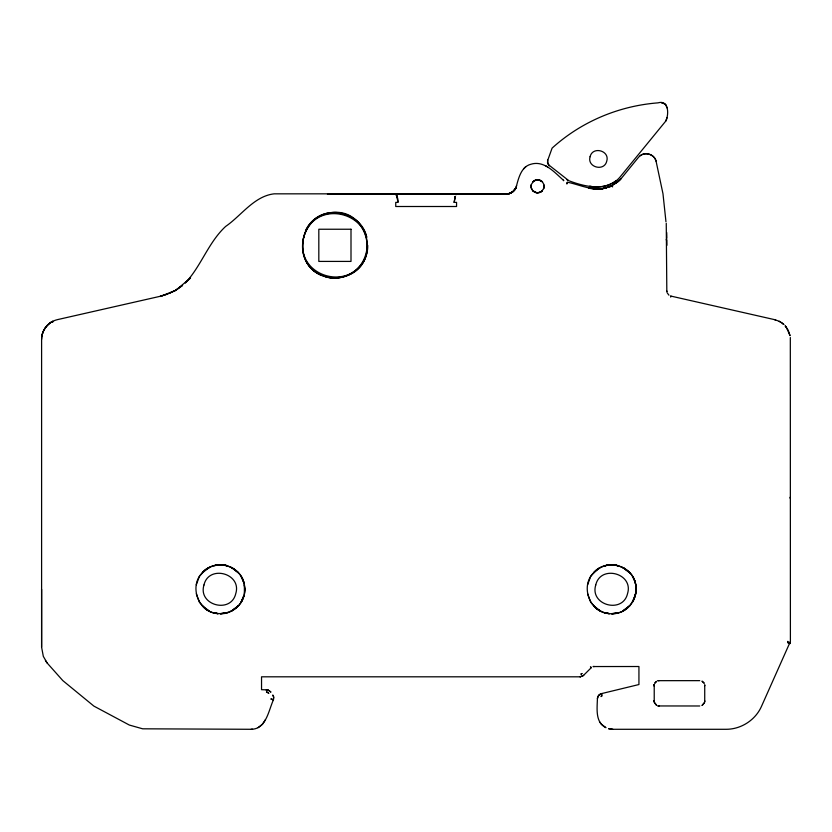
<?xml version="1.0" encoding="UTF-8"?>
<svg xmlns="http://www.w3.org/2000/svg" width="832" height="832" viewBox="0 0 832 832"><rect width="100%" height="100%" fill="white"/><g stroke="black" fill="none" stroke-linecap="round" stroke-linejoin="round"><path stroke-width="1.25" d="M273.385 699.868L271.045 699.005L273.385 699.868L273.686 697.081L272.875 695.198L273.686 697.081L273.395 699.951C268.601 710.289 266.261 729.248 251.118 729.29L142.667 728.811L129.334 725.046L93.891 706.108L62.826 680.618L47.07 662.917L43.316 656.344L41.6 647.192L41.6 589.274M666.91 291.075L666.827 292.053L666.255 223.309M266.5 689.686L266.5 690.695L266.5 689.853L267.914 689.884L270.795 691.985L267.914 689.884L261.539 689.686L261.539 676.811L580.05 676.811L583.076 675.844L591.427 667.534L590.45 666.869L591.209 667.701M666.91 245.326L666.89 239.793L666.141 239.793M397.592 198.089L396.625 195.426L398.018 202.374L395.741 202.374L395.741 206.502L456.56 206.502L456.56 202.374L454.126 202.374L455.27 196.529L454.126 202.374M790.317 337.542L790.4 641.462L761.374 706.618C755.279 720.148 741.031 729.3 726.201 729.29L612.851 729.29L608.629 728.707L612.851 729.29M41.6 647.192L41.6 339.414C41.558 331.906 46.02 324.657 52.749 321.318L52.749 322.223M243.974 582.951C240.022 564.751 214.167 558.49 202.28 572.811C188.51 586.466 198.734 612.851 218.098 613.642L213.658 612.81L218.098 613.642M635.274 582.951C631.322 564.751 605.467 558.49 593.57 572.811C579.81 586.466 590.023 612.851 609.388 613.642L604.958 612.81L609.388 613.642M599.726 721.978L601.442 724.256L605.966 727.678C595.026 722.498 597.189 708.386 597.407 698.651L598.749 695.178L601.349 693.649L638.934 684.538L638.934 666.515L593.029 666.546L594.402 666.515M666.994 117.738L665.829 121.004L620.932 175.937C608.306 192.431 585.198 186.971 568.838 180.71L548.215 164.518L547.529 160.857L552.094 148.127C581.204 121.711 618.758 105.924 657.914 102.866C667.566 99.996 668.699 110.822 666.994 117.738L666.921 117.738M635.69 593.778L632.445 602.16C637.291 594.568 637.291 584.002 632.445 576.41C641.16 589.41 633.568 609.159 618.342 612.81M654.139 685.714L654.222 684.778L654.222 701.844L654.139 700.918M704.818 700.918L704.725 701.844L704.725 684.778L704.818 685.714M790.4 641.462L789.89 643.562M41.6 339.414C41.652 331.895 46.062 324.74 52.749 321.318M347.069 275.714C382.398 263.068 367.546 206.045 330.158 212.846C298.189 215.758 292.105 265.044 322.421 275.673C285.938 260.718 303.784 204.256 342.358 213.429M367.734 245.326C368.337 267.301 343.658 284.43 323.419 276.016M666.827 118.674L665.829 121.004M601.494 694.294L601.942 696.114L600.985 696.561C604.417 692.037 597.085 694.075 597.407 698.651M670.914 296.098L670.696 297.076L670.644 296.026L774.623 319.654L779.168 321.266M774.613 319.696L775.674 319.925M41.943 335.691C43.399 327.912 49.66 321.391 57.377 319.654L160.077 296.327L168.074 293.873L160.118 296.494L175.687 290.389L182.582 285.386L175.604 290.243L169.146 293.353L175.687 290.389L190.57 277.909L185.318 282.984C201.24 266.074 208.302 242.497 225.628 226.439C241.197 215.81 254.062 196.144 274.123 193.835L506.615 193.835C510.775 194.158 514.582 191.121 516.225 187.429C514.478 191.121 510.765 193.846 506.615 193.877C511.118 194.126 515.861 190.32 516.568 185.578C518.742 177.486 521.518 166.639 530.826 164.268C544.107 160.056 554.559 172.474 563.326 180.138L563.649 180.617L563.326 180.138M196.31 584.792L199.41 576.326L205.514 569.629L209.456 567.393L202.28 572.811C208.302 566.082 218.379 563.212 227.042 565.76C224.401 563.316 206.898 566.977 218.098 564.938C229.798 563.638 241.706 572.146 244.119 583.69L241.145 576.41L243.318 580.393L244.982 589.285L244.39 593.778L244.39 584.792C247.645 599.206 235.092 614.328 220.355 613.725L226.678 612.903M587.61 584.792L590.71 576.326L596.804 569.629L599.758 567.954L593.57 572.811C599.602 566.082 609.669 563.212 618.342 565.76C613.954 564.626 609.336 564.585 604.958 565.76C613.818 563.077 623.386 566.311 629.845 572.697C644.02 587.382 632.112 614.661 611.655 613.725L617.978 612.903M516.058 187.366L516.61 185.588M454.698 198.318L455.322 196.373M243.974 595.618L241.145 602.16L244.088 594.87C240.781 613.465 214.302 620.256 202.28 605.758L209.456 611.177L205.514 608.941L199.41 602.254L196.31 593.778M543.754 188.677L543.972 188.001L541.58 191.558L537.607 192.889L534.674 192.192L532.74 190.736L537.004 192.858L540.55 192.192L542.474 190.736L539.313 192.66L535.902 192.66L532.948 190.954L531.242 188.001L532.012 189.769L531.471 188.677M366.746 253.292C361.046 281.164 319.654 286.832 306.488 261.737M531.242 184.59L533.645 181.043L537.607 179.712L540.55 180.398L542.474 181.854L538.221 179.733L534.674 180.398L532.74 181.854L535.902 179.93L539.313 179.93L542.266 181.636L543.972 184.59M704.642 702.229L702.281 705.307M265.439 719.638L262.506 724.225L258.003 727.678M545.418 165.62L547.695 166.941M704.475 702.749L702 705.453M305.5 230.755C317.366 203.944 360.88 208.624 366.746 237.359C363.719 226.013 354.692 216.84 343.408 213.616M654.898 683.041L656.146 681.668M654.815 683.176L656.677 681.325M566.925 179.764L567.871 180.263M567.289 182.374L566.862 183.986L567.33 182.208C580.102 184.714 592.914 191.589 606.154 187.886L600.33 189.155L588.578 188.084C596.419 190.008 604.708 189.134 611.978 185.609L612.612 186.857L611.998 186.337C612.165 183.945 619.705 182.094 621.046 178.724L638.435 157.404C643.198 151.039 654.337 153.452 656.074 161.19L662.979 193.742L665.964 221.78M523.63 168.834L525.845 166.608M549.359 165.818L547.529 162.75L547.758 160.046M621.046 178.724L611.978 185.609M47.07 662.917L45.427 660.504M615.264 183.674L618.301 181.366M640.203 155.761C645.559 151.341 654.514 154.575 656.074 161.19M589.774 186.129C598.686 188.261 608.317 186.389 615.711 180.96M508.934 193.565L512.72 191.786L515.882 187.803C514.259 191.37 510.546 193.846 506.615 193.835M607.277 187.491L611.78 185.9L600.33 189.155L588.619 187.918M600.257 694.044L601.349 693.69M346.008 276.214L338.187 277.982L330.158 277.805L323.523 275.985M606.154 187.886L600.309 188.978L594.412 188.989M227.042 612.81L220.355 613.642M580.05 676.811L583.71 675.303M659.204 680.649L657.769 680.67L699.743 680.649M661.679 102.71L665.652 104.385L666.994 107.848M327.434 194.272L509.298 193.887M661.69 102.783L662.48 102.742M699.743 705.983L657.769 705.952L659.204 705.983M251.118 729.29L252.543 729.227M611.645 613.642L617.23 613.018C608.878 615.233 599.331 612.154 593.57 605.758L600.746 611.177L596.804 608.941L590.71 602.254L587.61 593.778M580.05 676.614L580.57 676.749M788.913 643.126L788.081 642.762L789.942 643.583M702 681.179L704.059 683.041M702.281 681.325L704.132 683.176M656.677 705.307L654.306 702.229M668.949 295.183L667.254 292.937M656.146 704.964L654.482 702.749M789.984 497.338L790.4 498.722M396.999 196.29L395.741 193.835L397.779 198.931L398.029 201.906M666.713 232.534L666.869 238.274M610.366 184.194L610.366 186.774M654.098 700.918L654.056 701.875L653.962 700.918M271.242 698.027L271.242 698.027M531.138 185.089L531.138 187.512L531.138 185.089M544.201 186.295L544.086 187.512L544.086 185.089L544.201 186.295M654.056 684.746L653.962 685.714L654.056 684.746M787.862 641.43L787.623 642.564L787.862 641.43M203.954 585.021C197.704 605.249 231.067 614.193 235.778 593.549C242.018 573.321 208.655 564.377 203.954 585.021M303.826 236.995C293.426 277.722 354.64 294.122 365.997 253.656C376.386 212.93 315.182 196.529 303.826 236.995M590.096 156.707C586.83 167.284 604.282 171.964 606.746 161.158C610.012 150.582 592.561 145.902 590.096 156.707M595.743 585.021C589.493 605.249 622.856 614.193 627.557 593.549C633.807 573.321 600.444 564.377 595.743 585.021M266.812 691.538L266.5 692.214L266.812 691.538M456.123 194.615L456.56 193.835L456.123 194.615M780.801 322.182L779.251 321.381L780.801 322.182M783.786 324.438L781.622 322.722L783.754 324.47M238.43 605.758L231.254 611.177L238.43 605.758M629.72 605.758L622.544 611.177L629.72 605.758M581.911 673.525L580.798 674.18A2.527 2.527 0 0 0 581.911 673.525M351 229.237L318.822 229.237L318.822 261.414L351 261.414L351 229.237M623.875 568.11L622.544 567.393L629.72 572.811L623.875 568.11M232.575 568.11L231.254 567.393L238.43 572.811L232.575 568.11M268.684 693.389L267.665 692.494A2.61 2.61 0 0 1 268.684 693.389M786.302 327.205L785.106 325.759L788.278 330.377L790.057 335.691L786.302 327.205"/></g></svg>
